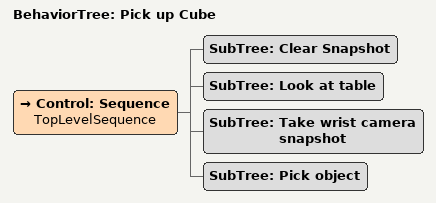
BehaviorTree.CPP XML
<?xml version='1.0' encoding='utf-8'?>
<root BTCPP_format="4" main_tree_to_execute="Pick up Cube">
  <BehaviorTree ID="Pick up Cube" _description="Pick up a cube from a manually defined location">
    <Control ID="Sequence" name="TopLevelSequence">
      <SubTree ID="Clear Snapshot"/>
      <SubTree ID="Look at table"/>
      <!--Take a snapshot so we have a visualization of the cubes to use in grasp pose correction-->
      <SubTree ID="Take wrist camera snapshot"/>
      <SubTree ID="Pick object"/>
    </Control>
  </BehaviorTree>
</root>
